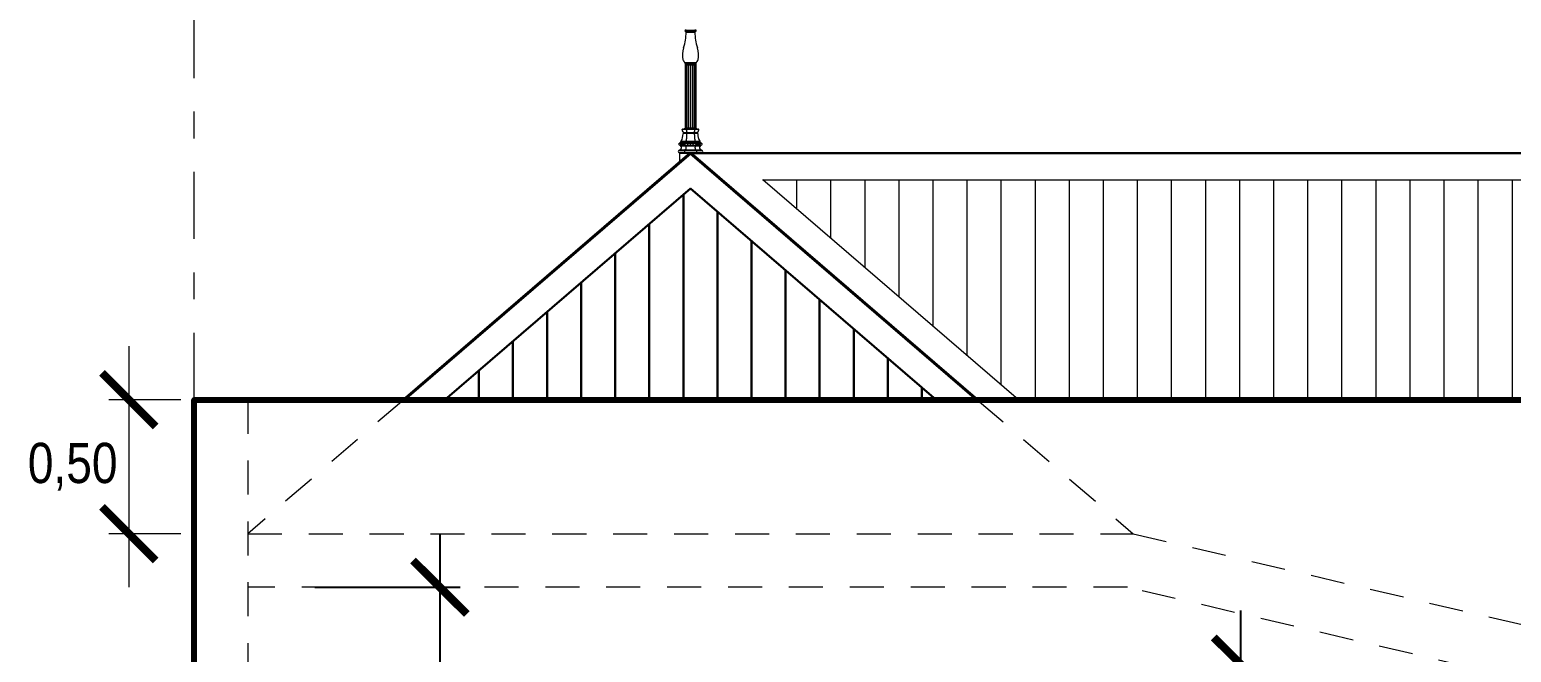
# Model space of a CAD drawing. Header units: millimetres. Extents: x 1119.4 to 1171.3, y 270.1 to 301.5.
# Drawn here: x 1119.52 to 1125.04, y 276.87 to 279.2 of the extents above; entities that cross this region are included whole.
import ezdxf

# ---------------------------------------------------------------- set-up
doc = ezdxf.new("R2010")
doc.units = ezdxf.units.MM
doc.linetypes.add('DASHDOT', pattern=[1, 0.5, -0.25, 0, -0.25])
doc.linetypes.add('TRAZOS2', pattern=[9.524999999999999, 6.349999999999999, -3.174999999999999])
for name, color, linetype, lineweight in [('005', 250, 'Continuous', 5), ('02', 196, 'Continuous', 20), ('03', 116, 'Continuous', 30), ('04', 20, 'Continuous', 40), ('08', 252, 'Continuous', 80), ('cotas', 86, 'Continuous', 15), ('ejes', 252, 'DASHDOT', 15), ('seg', 251, 'TRAZOS2', 20)]:
    doc.layers.add(name, color=color, linetype=linetype, lineweight=lineweight)
doc.styles.get("Standard").update_dxf_attribs({"font": 'ARIALN.TTF'})
doc.dimstyles.new('ISO-25', dxfattribs={"dimtxt": 0.15, "dimasz": 0.2, "dimexe": 0.075, "dimexo": 0.25, "dimgap": 0.05, "dimtad": 2, "dimtih": 1, "dimtoh": 1, "dimzin": 1, "dimtxsty": 'Standard', "dimblk": 'ARCHTICK', "dimcen": 1, "dimdle": 0.2, "dimclrd": 256, "dimclre": 256, "dimazin": 0, "dimtfac": 1, "dimtmove": 0, "dimatfit": 3, "dimldrblk": 'ARCHTICK', "dimfxl": 1, "dimarcsym": 0})

# ---------------------------------------------------------------- blocks, each defined once
blk = doc.blocks.new('_ArchTick')
at = {"color": 0, "linetype": 'ByBlock', "const_width": 0.15}
blk.add_lwpolyline([(-0.5, -0.5), (0.5, 0.5)], dxfattribs=at)
blk = doc.blocks.new('*D18')
at = {"layer": 'cotas', "lineweight": -2, "transparency": 16777216}
for p, q in [((1124.031366441639, 277.0281394850934), (1124.031366441639, 274.5150524880797)), ((1124.585102211432, 276.8281394850935), (1123.956366441639, 276.8281394850935)), ((1124.585102211432, 274.7150524880797), (1123.956366441639, 274.7150524880797))]:
    blk.add_line(p, q, dxfattribs=at)
at = {"layer": 'Defpoints', "color": 0, "transparency": 16777216}
for p in [(1124.835102211432, 276.8281394850935), (1124.031366441639, 274.7150524880797), (1124.835102211432, 274.7150524880797)]:
    blk.add_point(p, dxfattribs=at)
at = {"layer": 'cotas', "lineweight": -2, "transparency": 16777216, "xscale": 0.2, "yscale": 0.2, "zscale": 0.2}
for p, rotation in [((1124.031366441639, 276.8281394850935), 90), ((1124.031366441639, 274.7150524880797), 270)]:
    blk.add_blockref('_ArchTick', p, dxfattribs=dict(at, rotation=rotation))
at = {"layer": 'cotas', "color": 0, "transparency": 16777216, "insert": (1123.832440793617, 275.7715959865868), "char_height": 0.15, "attachment_point": 5}
blk.add_mtext('2,11', dxfattribs=at)
blk = doc.blocks.new('*D19')
at = {"layer": 'cotas', "lineweight": -2, "transparency": 16777216}
for p, q in [((1121.047093605667, 277.3150524880798), (1121.047093605667, 274.5150524880798)), ((1120.580903738091, 277.1150524880798), (1121.122093605667, 277.1150524880798)), ((1120.580903738091, 274.7150524880798), (1121.122093605667, 274.7150524880798))]:
    blk.add_line(p, q, dxfattribs=at)
at = {"layer": 'Defpoints', "color": 0, "transparency": 16777216}
for p in [(1120.330903738091, 277.1150524880798), (1120.330903738091, 274.7150524880798), (1121.047093605667, 274.7150524880798)]:
    blk.add_point(p, dxfattribs=at)
at = {"layer": 'cotas', "lineweight": -2, "transparency": 16777216, "xscale": 0.2, "yscale": 0.2, "zscale": 0.2}
for p, rotation in [((1121.047093605667, 277.1150524880798), 90), ((1121.047093605667, 274.7150524880798), 270)]:
    blk.add_blockref('_ArchTick', p, dxfattribs=dict(at, rotation=rotation))
at = {"layer": 'cotas', "color": 0, "transparency": 16777216, "insert": (1121.257683646595, 275.91505248808), "char_height": 0.15, "attachment_point": 5}
blk.add_mtext('2,40', dxfattribs=at)

msp = doc.modelspace()

# ---------------------------------------------------------------- hatches: boundary and pattern name
at = {"layer": '02'}
h = msp.add_hatch(dxfattribs=at)
h.set_pattern_fill('LINE', color=26, scale=0.04, angle=90, style=0)
h.set_pattern_definition([(90, (1122.250416383872, 277.0160607089181), (-0.127, 7.776250346772096e-18), [])])
h.paths.add_polyline_path([(1127.93090373809, 278.6350524880796), (1122.250416383872, 278.6350524880796), (1123.203190477594, 277.815139672038), (1125.335102211432, 277.815139672038), (1125.335102211432, 277.0160607089181), (1127.93090373809, 277.0160607089181)])
at = {"layer": '03'}
h = msp.add_hatch(dxfattribs=at)
h.set_pattern_fill('LINE', color=12, scale=0.04, angle=90, style=0)
h.set_pattern_definition([(90, (1121.065233654724, 277.815139672038), (-0.127, 7.776250346772096e-18), [])])
h.paths.add_polyline_path([(1121.980903738091, 278.6031225124247), (1121.065233654724, 277.815139672038), (1122.896573821457, 277.815139672038)])

# ---------------------------------------------------------------- linework, layer by layer
at = {"layer": '005'}
for p, q in [((1121.962257676609, 279.1945693254797), (1121.99975767661, 279.1945693254797)), ((1121.962257676609, 279.1895693254797), (1121.99975767661, 279.1895693254797)), ((1121.964757676609, 279.1869843354797), (1121.964757676609, 279.1870693254797)), ((1121.964757676609, 279.1870693254797), (1121.997257676609, 279.1870693254797)), ((1121.997257676609, 279.1869843354797), (1121.997257676609, 279.1870693254797)), ((1121.960892621609, 279.0674766451917), (1121.960892621609, 278.8250524880796)), ((1121.96226009304, 279.0720694953738), (1121.999760093041, 279.0720694953738)), ((1121.96226009304, 279.0670694953738), (1121.999760093041, 279.0670694953738)), ((1121.99975936235, 279.0720694953738), (1121.962260823731, 279.0720694953738)), ((1121.962260823731, 279.0670090559972), (1121.962260823731, 278.8300524880796)), ((1121.96476009304, 279.0644845053739), (1121.96476009304, 279.0645694953739)), ((1121.96476009304, 279.0645694953739), (1121.99726009304, 279.0645694953739)), ((1121.966878272345, 279.0645694953739), (1121.966878272345, 278.8275524880796)), ((1121.973938713974, 279.0645694953739), (1121.973938713974, 278.8275524880796)), ((1121.98100767661, 279.0645694953739), (1121.98100767661, 278.8250524880796)), ((1121.988081472108, 279.0645694953739), (1121.988081472108, 278.8275524880796)), ((1121.995141913737, 279.0645694953739), (1121.995141913737, 278.8275524880796)), ((1121.99726009304, 279.0644845053739), (1121.99726009304, 279.0645694953739)), ((1121.99975936235, 279.0670090559977), (1121.99975936235, 278.8275524880796)), ((1122.00112761161, 279.0674766759925), (1122.001127611609, 278.8250524880796)), ((1121.949653738091, 278.8219274880796), (1121.949653738091, 278.8231774880795)), ((1121.951528738091, 278.8250524880796), (1122.010278738091, 278.8250524880796)), ((1121.957778738091, 278.8275524880796), (1122.00402873809, 278.8275524880796)), ((1121.957778738091, 278.8269274880795), (1121.957778738091, 278.8275524880796)), ((1121.962153738091, 278.8300524880796), (1121.999653738091, 278.8300524880796)), ((1121.962153738091, 278.8294274880795), (1121.962153738091, 278.8300524880796)), ((1121.965278738091, 278.8231774880795), (1121.965278738091, 278.8219274880796)), ((1121.969343678091, 278.8275524880796), (1121.969108693091, 278.8269274880795)), ((1121.971528738091, 278.8300524880796), (1121.971298788091, 278.8294274880795)), ((1121.99027873809, 278.8300524880796), (1121.990513723091, 278.8294274880795)), ((1121.992468678091, 278.8275524880796), (1121.99270366309, 278.8269274880795)), ((1121.996528738091, 278.8231774880795), (1121.996528738091, 278.8219274880796)), ((1121.999653738091, 278.8294274880795), (1121.999653738091, 278.8300524880796)), ((1122.00402873809, 278.8269274880795), (1122.00402873809, 278.8275524880796)), ((1122.012153738091, 278.8219274880796), (1122.012153738091, 278.8231774880795)), ((1121.937778738091, 278.7688024880795), (1121.937778738091, 278.7700524880796)), ((1121.940278738091, 278.7725524880796), (1122.02152873809, 278.7725524880796)), ((1121.942153738091, 278.7725524880796), (1121.942153738091, 278.7744274880795)), ((1121.942153738091, 278.7650524880796), (1122.020278738091, 278.7650524880796)), ((1121.942153738091, 278.7644274880795), (1121.942153738091, 278.7650524880796)), ((1121.944028738091, 278.7625524880796), (1122.017778738091, 278.7625524880796)), ((1121.944703783091, 278.7679619980796), (1121.944703783091, 278.7700524880796)), ((1121.945903738091, 278.7800524880795), (1122.015903738091, 278.7800524880795)), ((1121.945903738091, 278.7775524880796), (1121.945903738091, 278.7800524880795)), ((1121.945903738091, 278.7775524880796), (1122.016528738091, 278.7775524880796)), ((1121.94991374809, 278.7679619980796), (1121.94991374809, 278.7700524880796)), ((1121.955133778091, 278.7679619980796), (1121.955133778091, 278.7700524880796)), ((1121.956528738091, 278.8100524880795), (1122.006258658091, 278.8100524880795)), ((1121.95902873809, 278.8125524880796), (1122.002778738091, 278.8125524880796)), ((1121.96033870309, 278.7688024880795), (1121.96033870309, 278.7700524880796)), ((1121.96152873809, 278.7725524880796), (1121.96152873809, 278.7744274880795)), ((1121.963403738091, 278.7775524880796), (1121.963403738091, 278.7800524880795)), ((1121.970493733091, 278.7677689730796), (1121.970493733091, 278.7702349830795)), ((1121.980903738091, 278.7677689730796), (1121.980903738091, 278.7702349830795)), ((1121.991318773091, 278.7677689730796), (1121.991318773091, 278.7702349830795)), ((1121.998403738091, 278.7775524880796), (1121.998403738091, 278.7800524880795)), ((1122.000278738091, 278.7725524880796), (1122.000278738091, 278.7744274880795)), ((1122.00147365309, 278.7688024880795), (1122.00147365309, 278.7700524880796)), ((1122.00667872809, 278.7679619980796), (1122.00667872809, 278.7700524880796)), ((1122.011898763091, 278.7679619980796), (1122.011898763091, 278.7700524880796)), ((1122.015903738091, 278.7775524880796), (1122.015903738091, 278.7800524880795)), ((1122.017108723091, 278.7679619980796), (1122.017108723091, 278.7700524880796)), ((1122.01965373809, 278.7725524880796), (1122.01965373809, 278.7744274880795)), ((1122.01965373809, 278.7644274880795), (1122.01965373809, 278.7650524880796)), ((1122.024028738091, 278.7688024880795), (1122.024028738091, 278.7700524880796)), ((1121.937778738091, 278.7375524880795), (1122.024028738091, 278.7375524880795)), ((1121.937781178091, 278.7450524880795), (1122.024028738091, 278.7450524880795)), ((1121.940278738091, 278.7475524880794), (1122.02152873809, 278.7475524880794)), ((1121.940278738091, 278.7350524880796), (1122.02152873809, 278.7350524880796)), ((1121.940278738091, 278.7350524880795), (1121.940278738091, 278.7000925134425))]:
    msp.add_line(p, q, dxfattribs=at)
for points in [[(1121.965278738091, 278.8231774880795), (1121.965297808091, 278.8233054730795), (1121.96531871309, 278.8234329980796), (1121.965339923091, 278.8235599130796), (1121.965363728091, 278.8236864830796), (1121.965391803091, 278.8238127130796), (1121.965423693091, 278.8239379880795), (1121.96545863809, 278.8240621180796), (1121.965498768091, 278.8241844930796), (1121.965546378091, 278.8243079730796), (1121.965598713091, 278.8244204680796), (1121.965648458091, 278.8245024830796), (1121.965703693091, 278.8245804980796), (1121.965761218091, 278.8246545780796), (1121.965823778091, 278.8247244980795), (1121.965891683091, 278.8247900380796), (1121.965963703091, 278.8248509980796), (1121.966039693091, 278.8249070330796), (1121.966118733091, 278.8249589880796), (1121.966200213091, 278.8250076630796), (1121.966283678091, 278.8250524880796)], [(1121.965278738091, 278.8219274880796), (1121.965407673091, 278.8211625280796), (1121.96554378309, 278.8203989780795), (1121.965684163091, 278.8196369530796), (1121.965833698091, 278.8188764930796), (1121.965996053091, 278.8181182480795), (1121.966173663091, 278.8173634680795), (1121.966371723091, 278.8166134230796), (1121.966593738091, 278.8158699780795), (1121.966868398091, 278.8150908630795), (1121.967153738091, 278.8144274880796), (1121.967327838091, 278.8141104880796), (1121.967523763091, 278.8138069880795), (1121.96774196309, 278.8135213430796), (1121.96798869809, 278.8132595030796), (1121.968267168091, 278.8130292480795), (1121.968573718091, 278.8128400030795), (1121.96890224309, 278.8126992380796), (1121.969248768091, 278.8126054730796), (1121.969607503091, 278.8125564530796), (1121.969968678091, 278.8125524880796)], [(1121.969108693091, 278.8269274880795), (1121.969080158091, 278.8268357430796), (1121.969048723091, 278.8267449930796), (1121.969015158091, 278.8266553880796), (1121.968978688091, 278.8265669980796), (1121.968940233091, 278.8264798330795), (1121.968898733091, 278.8263940030795), (1121.968852648091, 278.8263099280795), (1121.968803668091, 278.8262274930796), (1121.968755453091, 278.8261505080795), (1121.968698688091, 278.8260670080795), (1121.968618123091, 278.8259569930796), (1121.968533743091, 278.8258499880795), (1121.968447378091, 278.8257453530795), (1121.96835872309, 278.8256424680796), (1121.968267018091, 278.8255412630796), (1121.968173788091, 278.8254414730796), (1121.968079333091, 278.8253430530796), (1121.967983663091, 278.8252454730795), (1121.96788661809, 278.8251485780796), (1121.967788653091, 278.8250524880796)], [(1121.971298788091, 278.8294274880795), (1121.971270098091, 278.8293357430795), (1121.971238668091, 278.8292449930796), (1121.971205248091, 278.8291554980796), (1121.971168783091, 278.8290669980796), (1121.97112773309, 278.8289795680795), (1121.97108378809, 278.8288940030796), (1121.971040303091, 278.8288100780796), (1121.970993763091, 278.8287274930796), (1121.97094554809, 278.8286505080795), (1121.970888783091, 278.8285670080796), (1121.970808218091, 278.8284571430796), (1121.970723683091, 278.8283499880795), (1121.970634878091, 278.8282451980796), (1121.970543783091, 278.8281424680795), (1121.970451923091, 278.8280412630796), (1121.970358693091, 278.8279414730795), (1121.970264088091, 278.8278429030796), (1121.970168723091, 278.8277454730796), (1121.970074118091, 278.8276485780796), (1121.969978748091, 278.8275524880796)], [(1121.990513723091, 278.8294274880795), (1121.990542258091, 278.8293357430795), (1121.990573688091, 278.8292449930796), (1121.99060725809, 278.8291553880795), (1121.990643728091, 278.8290669980796), (1121.990682178091, 278.8289798330796), (1121.990723683091, 278.8288940030796), (1121.990769763091, 278.8288099280795), (1121.990818743091, 278.8287274930796), (1121.990866963091, 278.8286505080795), (1121.990923723091, 278.8285670080796), (1121.991004138091, 278.8284571430796), (1121.991088673091, 278.8283499880795), (1121.991177633091, 278.8282451980796), (1121.991268728091, 278.8281424680795), (1121.991360433091, 278.8280412630796), (1121.991453663091, 278.8279414730795), (1121.991548268091, 278.8278428630795), (1121.99164378809, 278.8277454730796), (1121.991738393091, 278.8276485780796), (1121.99183375809, 278.8275524880796)], [(1121.996528738091, 278.8219274880796), (1121.996402243091, 278.8211626030796), (1121.996268728091, 278.8203989780795), (1121.996128193091, 278.8196369530796), (1121.995978658091, 278.8188764930796), (1121.995816303091, 278.8181182480795), (1121.995638693091, 278.8173634680795), (1121.995440783091, 278.8166134980796), (1121.995218768091, 278.8158699780795), (1121.994941518091, 278.8150905980796), (1121.994653738091, 278.8144274880796), (1121.994482228091, 278.8141106380796), (1121.99428874809, 278.8138069880795), (1121.994070393091, 278.8135213080796), (1121.993823658091, 278.8132595030796), (1121.993545493091, 278.8130294030796), (1121.993238788091, 278.8128400030795), (1121.992907213091, 278.8126989730795), (1121.99255870309, 278.8126054730796), (1121.992202413091, 278.8125566080795), (1121.991843678091, 278.8125524880796)], [(1121.99270366309, 278.8269274880795), (1121.992732348091, 278.8268357430796), (1121.992763783091, 278.8267449930796), (1121.992797353091, 278.8266553880796), (1121.992833668091, 278.8265669980796), (1121.992872118091, 278.8264798330795), (1121.992913778091, 278.8263940030795), (1121.992959858091, 278.8263099280795), (1121.993008688091, 278.8262274930796), (1121.993056903091, 278.8261505080795), (1121.993113668091, 278.8260670080795), (1121.993194388091, 278.8259569930796), (1121.993278768091, 278.8258499880795), (1121.99336513309, 278.8257453530795), (1121.993453783091, 278.8256424680796), (1121.993545493091, 278.8255412630796), (1121.993638723091, 278.8254414730796), (1121.993733173091, 278.8253430530796), (1121.993828693091, 278.8252454730795), (1121.99392573809, 278.8251485780796), (1121.994023703091, 278.8250524880796)], [(1121.996528738091, 278.8231774880795), (1121.99651225809, 278.8233053930796), (1121.996493793091, 278.8234329980796), (1121.996472583091, 278.8235598730795), (1121.996448778091, 278.8236864830796), (1121.996420553091, 278.8238127130796), (1121.996388663091, 278.8239379880795), (1121.996353873091, 278.8240620030795), (1121.996313738091, 278.8241844930796), (1121.99626353809, 278.8243082430795), (1121.99620875809, 278.8244204680796), (1121.99616145809, 278.8245023330795), (1121.996108663091, 278.8245804980796), (1121.99605128809, 278.8246545380795), (1121.99598872809, 278.8247244980795), (1121.995920673091, 278.8247900380796), (1121.995848653091, 278.8248509980796), (1121.995772663091, 278.8249069930795), (1121.995693773091, 278.8249589880796), (1121.995612293091, 278.8250076630796), (1121.995528673091, 278.8250524880796)], [(1121.944703783091, 278.7700524880796), (1121.94471477309, 278.7702210980796), (1121.944728658091, 278.7703894780796), (1121.944744373091, 278.7705576280795), (1121.944763753091, 278.7707254780796), (1121.944790913091, 278.7708925230796), (1121.944823718091, 278.7710584980795), (1121.944859578091, 278.7712231430796), (1121.94490367309, 278.7713859930795), (1121.94496211809, 278.7715505580795), (1121.945028798091, 278.7717004730795), (1121.945089223091, 278.7718122830796), (1121.945158648091, 278.7719189830796), (1121.945237383091, 278.7720197680795), (1121.94532374809, 278.7721144830795), (1121.945418508091, 278.7722026780796), (1121.94551875809, 278.7722839730796), (1121.945621753091, 278.7723589280795), (1121.945728718091, 278.7724284730796), (1121.945839803091, 278.7724930530796), (1121.945953783091, 278.7725524880796)], [(1121.944703783091, 278.7679619980796), (1121.944711718091, 278.7678124230795), (1121.944723773091, 278.7676629980796), (1121.944741473091, 278.7675136530796), (1121.944763753091, 278.7673649980796), (1121.944790913091, 278.7672174030795), (1121.944823718091, 278.7670709980795), (1121.944862628091, 278.7669263030796), (1121.944908713091, 278.7667834830795), (1121.944960898091, 278.7666505430795), (1121.945028798091, 278.7665069930795), (1121.945132863091, 278.7663192330796), (1121.945253713091, 278.7661414680794), (1121.945390278091, 278.7659746530796), (1121.94553874809, 278.7658179830796), (1121.945697283091, 278.7656708880796), (1121.945863758091, 278.7655329880795), (1121.946036333091, 278.7654032480796), (1121.946213793091, 278.7652804930796), (1121.94639445809, 278.7651634580796), (1121.946578783091, 278.7650524880796)], [(1121.94991374809, 278.7700524880796), (1121.949924733091, 278.7702210980796), (1121.94993877309, 278.7703894780796), (1121.949954488091, 278.7705577080796), (1121.949973713091, 278.7707254780796), (1121.949998433091, 278.7708924080795), (1121.950028798091, 278.7710584980795), (1121.950067248091, 278.7712233330795), (1121.950113788091, 278.7713859930795), (1121.950169638091, 278.7715502930795), (1121.950233723091, 278.7717004730795), (1121.950296893091, 278.7718124380796), (1121.950368763091, 278.7719189830796), (1121.950447498091, 278.7720199180796), (1121.950533713091, 278.7721144830795), (1121.950625568091, 278.7722023380796), (1121.950723683091, 278.7722839730796), (1121.95082927309, 278.7723591230795), (1121.950938678091, 278.7724284730796), (1121.951049763091, 278.7724930530796), (1121.951163748091, 278.7725524880796)], [(1121.94991374809, 278.7679619980796), (1121.949921683091, 278.7678124230795), (1121.949933733091, 278.7676629980796), (1121.949951433091, 278.7675136530796), (1121.949973713091, 278.7673649980796), (1121.950000873091, 278.7672174030795), (1121.95003367809, 278.7670709980795), (1121.950072743091, 278.7669261930795), (1121.950118673091, 278.7667834830795), (1121.950168263091, 278.7666508080795), (1121.950233723091, 278.7665069930795), (1121.950340383091, 278.7663190430796), (1121.950463673091, 278.7661414680794), (1121.950600238091, 278.7659746530796), (1121.950748708091, 278.7658179830796), (1121.950907398091, 278.7656707380796), (1121.951073718091, 278.7655329880795), (1121.951243398091, 278.7654035530796), (1121.95141872309, 278.7652804930796), (1121.951601828091, 278.7651634580796), (1121.951788748091, 278.7650524880796)], [(1121.955133778091, 278.7700524880796), (1121.955144763091, 278.7702210980796), (1121.95515864809, 278.7703894780796), (1121.955174368091, 278.7705577080796), (1121.955193743091, 278.7707254780796), (1121.95521846309, 278.7708924080795), (1121.955248678091, 278.7710584980795), (1121.955287128091, 278.7712232180796), (1121.955333668091, 278.7713859930795), (1121.955392108091, 278.7715505580795), (1121.95545878809, 278.7717004730795), (1121.955519368091, 278.7718122830796), (1121.955588793091, 278.7719189830796), (1121.955667378091, 278.7720197680795), (1121.955753743091, 278.7721144830795), (1121.955848498091, 278.7722026780796), (1121.955948748091, 278.7722839730796), (1121.956051748091, 278.7723589280795), (1121.95615871309, 278.7724284730796), (1121.956269793091, 278.7724930180796), (1121.95638377809, 278.7725524880796)], [(1121.955133778091, 278.7679619980796), (1121.955141713091, 278.7678124230795), (1121.955153768091, 278.7676629980796), (1121.955171468091, 278.7675136530796), (1121.955193743091, 278.7673649980796), (1121.95522090809, 278.7672174030795), (1121.955253713091, 278.7670709980795), (1121.955292623091, 278.7669263030796), (1121.955338703091, 278.7667834830795), (1121.955390888091, 278.7666505430795), (1121.95545878809, 278.7665069930795), (1121.955562853091, 278.7663192330796), (1121.955683703091, 278.7661414680794), (1121.955820273091, 278.7659746530796), (1121.955968738091, 278.7658179830796), (1121.956127278091, 278.7656708880796), (1121.956293753091, 278.7655329880795), (1121.956466328091, 278.7654032130795), (1121.956643788091, 278.7652804930796), (1121.956824453091, 278.7651634980795), (1121.957008778091, 278.7650524880796)], [(1121.96033870309, 278.7700524880796), (1121.960337788091, 278.7702322730796), (1121.96033870309, 278.7704119830796), (1121.960342518091, 278.7705915030796), (1121.960348773091, 278.7707709880796), (1121.960359453091, 278.7709503930795), (1121.960373798091, 278.7711294930796), (1121.960390888091, 278.7713082480795), (1121.960413778091, 278.7714864730796), (1121.96045054809, 278.7716734680795), (1121.960493733091, 278.7718374980795), (1121.960523333091, 278.7719288230796), (1121.960558733091, 278.7720179730796), (1121.960600238091, 278.7721043380796), (1121.960648763091, 278.7721870030794), (1121.96070506809, 278.7722648980795), (1121.960768698091, 278.7723369980795), (1121.96084056309, 278.7724018830796), (1121.96091868809, 278.7724594880796), (1121.961001543091, 278.7725098380795), (1121.96108867309, 278.7725524880796)], [(1121.96033870309, 278.7688024880795), (1121.960344958091, 278.7685134480795), (1121.960353658091, 278.7682244830796), (1121.960367238091, 278.7679356730795), (1121.96038371809, 278.7676469780795), (1121.960403708091, 278.7673582430796), (1121.960428728091, 278.7670700030796), (1121.96045970809, 278.7667825280795), (1121.960498768091, 278.7664959680796), (1121.960554613091, 278.7661920930796), (1121.960618703091, 278.7659309730795), (1121.960660053091, 278.7658083680795), (1121.960708728091, 278.7656884730796), (1121.960766253091, 278.7655723530794), (1121.960833698091, 278.7654619980796), (1121.960910143091, 278.7653591530796), (1121.96099879809, 278.7652669880795), (1121.961100878091, 278.7651890180794), (1121.961213793091, 278.7651264930795), (1121.961336323091, 278.7650808330796), (1121.961463733091, 278.7650524880796)], [(1121.963403738091, 278.7775524880796), (1121.963244738091, 278.7774884380796), (1121.96308879309, 278.7774174880795), (1121.96293666309, 278.7773399730796), (1121.96278865309, 278.7772544830796), (1121.962645068091, 278.7771597630796), (1121.962508658091, 278.7770554730795), (1121.96238139809, 278.7769411830796), (1121.962263753091, 278.7768169780795), (1121.962160753091, 278.7766881530795), (1121.962063708091, 278.7765399930796), (1121.961959798091, 278.7763462430796), (1121.961873738091, 278.7761439880795), (1121.961803088091, 278.7759365080796), (1121.961743733091, 278.7757254780796), (1121.961692313091, 278.7755121230794), (1121.961648673091, 278.7752969730795), (1121.961611133091, 278.7750806030795), (1121.961578783091, 278.7748634680796), (1121.961551623091, 278.7746457280795), (1121.96152873809, 278.7744274880795)], [(1121.96152873809, 278.7650524880796), (1121.961539723091, 278.7648871230795), (1121.96155376309, 278.7647219830796), (1121.961569323091, 278.7645570330796), (1121.961588703091, 278.7643924680796), (1121.961613423091, 278.7642285130796), (1121.961643788091, 278.7640654730796), (1121.961682238091, 278.7639038830795), (1121.961728778091, 278.7637445030794), (1121.961784473091, 278.7635840980795), (1121.961848713091, 278.7634365080796), (1121.961911733091, 278.7633224480796), (1121.961983753091, 278.7632134980796), (1121.962065233091, 278.7631102730796), (1121.962153738091, 278.7630134930795), (1121.962245748091, 278.7629228580795), (1121.962343708091, 278.7628379780795), (1121.962449603091, 278.7627591680795), (1121.962558703091, 278.7626860030794), (1121.96266734809, 278.7626169180796), (1121.962778738091, 278.7625524880796)], [(1121.962778738091, 278.7625524880796), (1121.963018908091, 278.7617945830796), (1121.963243673091, 278.7610319880795), (1121.963453023091, 278.7602650430795), (1121.96364375809, 278.7594934830796), (1121.96380931309, 278.7587169230796), (1121.963948778091, 278.7579349880796), (1121.96406077809, 278.7571480180796), (1121.964138753091, 278.7563569980794), (1121.964176443091, 278.7555582430794), (1121.964168658091, 278.7547689780795), (1121.964115253091, 278.7540171030795), (1121.964018668091, 278.7532694980794), (1121.963883473091, 278.7525282280796), (1121.963713793091, 278.7517939730796), (1121.963512683091, 278.7510673880795), (1121.963283648091, 278.7503490030795), (1121.963028828091, 278.7496389730796), (1121.962753713091, 278.7489364980796), (1121.962462118091, 278.7482408130796), (1121.962153738091, 278.7475524880794)], [(1121.966703753091, 278.8073714830795), (1121.966596028091, 278.8053331330796), (1121.966483723091, 278.8032949830794), (1121.96636638309, 278.8012570530796), (1121.96624370309, 278.7992194730795), (1121.966115378091, 278.7971824630795), (1121.965978658091, 278.7951459880796), (1121.96583278309, 278.7931100430796), (1121.965673788091, 278.7910749780796), (1121.965473898091, 278.7888792380796), (1121.965278738091, 278.7870119830796), (1121.965192373091, 278.7862848280795), (1121.96509868309, 278.7855584680796), (1121.964995688091, 278.7848334080795), (1121.96487865309, 278.7841109830795), (1121.964743153091, 278.7833922180795), (1121.96459376809, 278.7826744830796), (1121.964422568091, 278.7819585030796), (1121.964183768091, 278.7812684980796), (1121.96383937309, 278.7806321680795), (1121.963403738091, 278.7800524880795)], [(1121.968743703091, 278.8100524880795), (1121.968577993091, 278.8099937430796), (1121.968413653091, 278.8099295030796), (1121.968249623091, 278.8098600380794), (1121.968088793091, 278.8097845080795), (1121.967934073091, 278.8097014980796), (1121.967783773091, 278.8096094880796), (1121.96763713309, 278.8095078630795), (1121.967498738091, 278.8093959780794), (1121.967373308091, 278.8092738680796), (1121.967258718091, 278.8091379930796), (1121.967153433091, 278.8089830380795), (1121.967063708091, 278.8088184730796), (1121.966987873091, 278.8086473430796), (1121.966923788091, 278.8084714880795), (1121.966869313091, 278.8082922330796), (1121.966823688091, 278.8081105030795), (1121.966785693091, 278.8079270530796), (1121.966753653091, 278.8077424980796), (1121.96672633809, 278.8075572930796), (1121.966703753091, 278.8073714830795)], [(1121.970493733091, 278.7677689730796), (1121.970483053091, 278.7676240130796), (1121.97046870809, 278.7674794730796), (1121.970453298091, 278.7673355480795), (1121.970433768091, 278.7671919980796), (1121.970406453091, 278.7670491780796), (1121.970373798091, 278.7669074980795), (1121.970337023091, 278.7667669680796), (1121.970293688091, 278.7666284930796), (1121.970246538091, 278.7665000130796), (1121.970183673091, 278.7663610030796), (1121.970080068091, 278.7661804180796), (1121.969958758091, 278.7660110080795), (1121.969822653091, 278.7658535730796), (1121.96967372309, 278.7657085030796), (1121.969515798091, 278.7655751030796), (1121.969348713091, 278.7654524980796), (1121.969171103091, 278.7653404980795), (1121.968988758091, 278.7652375030796), (1121.96880549809, 278.7651412930795), (1121.968618733091, 278.7650524880796)], [(1121.969968678091, 278.8125524880796), (1121.96993709309, 278.8123728180796), (1121.969903673091, 278.8121934880796), (1121.969867358091, 278.8120147280795), (1121.969828753091, 278.8118364680795), (1121.969788168091, 278.8116588580796), (1121.96974376309, 278.8114819680796), (1121.969691578091, 278.8113062630795), (1121.969633748091, 278.8111325030796), (1121.969567523091, 278.8109529480795), (1121.96949870809, 278.8107944830795), (1121.969448963091, 278.8106987380796), (1121.969393728091, 278.8106060030796), (1121.969331778091, 278.8105173080796), (1121.969263723091, 278.8104330030796), (1121.969189108091, 278.8103536980796), (1121.969108693091, 278.8102804930796), (1121.96902354809, 278.8102136980796), (1121.968933673091, 278.8101535030796), (1121.968840443091, 278.8100996780796), (1121.968743703091, 278.8100524880795)], [(1121.970493733091, 278.7702349830795), (1121.970490528091, 278.7703645680796), (1121.970483663091, 278.7704940030796), (1121.970473288091, 278.7706232830795), (1121.970458788091, 278.7707519880796), (1121.970441548091, 278.7708798580796), (1121.970418658091, 278.7710070030795), (1121.970387073091, 278.7711329230796), (1121.970348773091, 278.7712569780794), (1121.970303913091, 278.7713766480794), (1121.970248678091, 278.7714965030796), (1121.970178638091, 278.7716251330796), (1121.970098683091, 278.7717480080796), (1121.970009723091, 278.7718649630795), (1121.969913748091, 278.7719765080795), (1121.969811053091, 278.7720826680795), (1121.969703783091, 278.7721839880796), (1121.969592853091, 278.7722810730796), (1121.969478718091, 278.7723744930796), (1121.969362448091, 278.7724650930796), (1121.969243733091, 278.7725524880796)], [(1121.970493733091, 278.7702349830795), (1121.970496783091, 278.7703645280796), (1121.970503653091, 278.7704940030796), (1121.970514028091, 278.7706232830795), (1121.970528673091, 278.7707519880796), (1121.970545918091, 278.7708798580796), (1121.970568653091, 278.7710070030795), (1121.970600238091, 278.7711329230796), (1121.97063869309, 278.7712569780794), (1121.970683553091, 278.7713766480794), (1121.970738788091, 278.7714965030796), (1121.970808828091, 278.7716251330796), (1121.970888783091, 278.7717480080796), (1121.970977743091, 278.7718649630795), (1121.971073718091, 278.7719765080795), (1121.971176413091, 278.7720826680795), (1121.971283678091, 278.7721839880796), (1121.971394613091, 278.7722810730796), (1121.971508748091, 278.7723744930796), (1121.971625018091, 278.7724650930796), (1121.971743733091, 278.7725524880796)], [(1121.970493733091, 278.7677689730796), (1121.970504413091, 278.7676240130796), (1121.970518758091, 278.7674794730796), (1121.970534168091, 278.7673355480795), (1121.970553698091, 278.7671919980796), (1121.970581013091, 278.7670491780796), (1121.970613668091, 278.7669074980795), (1121.970650288091, 278.7667670780796), (1121.97069377309, 278.7666284930796), (1121.970743518091, 278.7664997480795), (1121.97080867309, 278.7663610030796), (1121.970909838091, 278.7661805680796), (1121.97102870809, 278.7660110080795), (1121.971164813091, 278.7658535730796), (1121.971313738091, 278.7657085030796), (1121.971471668091, 278.7655751030796), (1121.971638753091, 278.7654524980796), (1121.971816363091, 278.7653404980795), (1121.97199870809, 278.7652375030796), (1121.972181963091, 278.7651412580796), (1121.972368733091, 278.7650524880796)], [(1121.980903738091, 278.7677689730796), (1121.980895648091, 278.7676240880796), (1121.980883748091, 278.7674794730796), (1121.980865893091, 278.7673354330796), (1121.980843768091, 278.7671919980796), (1121.980818898091, 278.7670493280796), (1121.980788683091, 278.7669074980795), (1121.980749468091, 278.7667668880795), (1121.980703693091, 278.7666284930796), (1121.980656543091, 278.7665000130796), (1121.980593678091, 278.7663610030796), (1121.980490073091, 278.7661804180796), (1121.980368763091, 278.7660110080795), (1121.980232653091, 278.7658536130796), (1121.980083728091, 278.7657085030796), (1121.979925648091, 278.7655749480795), (1121.979758718091, 278.7654524980796), (1121.979584003091, 278.7653408030796), (1121.979403798091, 278.7652375030796), (1121.979218098091, 278.7651412180795), (1121.979028738091, 278.7650524880796)], [(1121.980903738091, 278.7702349830795), (1121.980903128091, 278.7703645280796), (1121.980898703091, 278.7704940030796), (1121.980888323091, 278.7706232030795), (1121.980873678091, 278.7707519880796), (1121.980853838091, 278.7708799330796), (1121.980828663091, 278.7710070030795), (1121.980797078091, 278.7711330380795), (1121.980758778091, 278.7712569780794), (1121.980716513091, 278.7713763780795), (1121.980663718091, 278.7714965030796), (1121.980591083091, 278.7716252880795), (1121.980508688091, 278.7717480080796), (1121.980419728091, 278.7718649630795), (1121.980323748091, 278.7719765080795), (1121.980221213091, 278.7720826680795), (1121.980113788091, 278.7721839880796), (1121.980002858091, 278.7722810730796), (1121.979888723091, 278.7723744930796), (1121.979772448091, 278.7724650530795), (1121.979653738091, 278.7725524880796)], [(1121.980903738091, 278.7702349830795), (1121.980906788091, 278.7703645280796), (1121.980913653091, 278.7704940030796), (1121.980924033091, 278.7706232030795), (1121.980938678091, 278.7707519880796), (1121.980958513091, 278.7708800080796), (1121.980983693091, 278.7710070030795), (1121.981012683091, 278.7711328480796), (1121.981048693091, 278.7712569780794), (1121.981093558091, 278.7713764930796), (1121.981148793091, 278.7714965030796), (1121.981221273091, 278.7716253280796), (1121.981303668091, 278.7717480080796), (1121.981392783091, 278.7718649630795), (1121.981488758091, 278.7719765080795), (1121.98159160309, 278.7720828230795), (1121.98169871809, 278.7721839880796), (1121.981807058091, 278.7722808830795), (1121.98191875309, 278.7723744930796), (1121.982035023091, 278.7724650530795), (1121.982153738091, 278.7725524880796)], [(1121.980903738091, 278.7677689730796), (1121.980914418091, 278.7676240530796), (1121.980928763091, 278.7674794730796), (1121.980946768091, 278.7673354330796), (1121.98096873809, 278.7671919980796), (1121.980993458091, 278.7670493280796), (1121.981023673091, 278.7669074980795), (1121.981062888091, 278.7667668530796), (1121.98110866309, 278.7666284930796), (1121.981155813091, 278.7665000130796), (1121.981218678091, 278.7663610030796), (1121.981322438091, 278.7661802630795), (1121.981443743091, 278.7660110080795), (1121.981577108091, 278.7658539580796), (1121.981723743091, 278.7657085030796), (1121.981884573091, 278.7655747580796), (1121.982053793091, 278.7654524980796), (1121.98222865809, 278.7653406880796), (1121.982408713091, 278.7652375030796), (1121.98259196809, 278.7651412580796), (1121.982778738091, 278.7650524880796)], [(1121.991318773091, 278.7677689730796), (1121.991308093091, 278.7676240530796), (1121.991293753091, 278.7674794730796), (1121.991275898091, 278.7673354330796), (1121.99125377309, 278.7671919980796), (1121.991228903091, 278.7670492530796), (1121.99119868809, 278.7669074980795), (1121.991162068091, 278.7667670780796), (1121.991118733091, 278.7666284930796), (1121.991068988091, 278.7664997480795), (1121.99100368309, 278.7663610030796), (1121.990902518091, 278.7661805680796), (1121.990783648091, 278.7660110080795), (1121.990647693091, 278.7658537630795), (1121.99049876809, 278.7657085030796), (1121.99033794309, 278.7655747580796), (1121.990168723091, 278.7654524980796), (1121.989993703091, 278.7653406480795), (1121.989813648091, 278.7652375030796), (1121.98963054309, 278.7651412930795), (1121.989443773091, 278.7650524880796)], [(1121.991318773091, 278.7702349830795), (1121.991315573091, 278.7703645280796), (1121.991308703091, 278.7704940030796), (1121.991298328091, 278.7706232030795), (1121.991283678091, 278.7707519880796), (1121.991263843091, 278.7708800080796), (1121.991238668091, 278.7710070030795), (1121.991209673091, 278.7711328480796), (1121.99117366309, 278.7712569780794), (1121.991128803091, 278.7713766480794), (1121.991073718091, 278.7714965030796), (1121.991003833091, 278.7716249830796), (1121.990923723091, 278.7717480080796), (1121.990831868091, 278.7718653080796), (1121.990733753091, 278.7719765080795), (1121.990633658091, 278.7720825180796), (1121.990528673091, 278.7721839880796), (1121.990417743091, 278.7722810730796), (1121.99030376309, 278.7723744930796), (1121.99018748809, 278.7724650530795), (1121.990068773091, 278.7725524880796)], [(1121.991318773091, 278.7702349830795), (1121.991321828091, 278.7703645680796), (1121.991328693091, 278.7704940030796), (1121.99133662809, 278.7706231680796), (1121.991348683091, 278.7707519880796), (1121.99136836809, 278.7708799330796), (1121.991393698091, 278.7710070030795), (1121.991425283091, 278.7711329230796), (1121.991463733091, 278.7712569780794), (1121.99150859309, 278.7713766480794), (1121.99156367809, 278.7714965030796), (1121.99163371809, 278.7716251330796), (1121.991713673091, 278.7717480080796), (1121.991802783091, 278.7718649630795), (1121.991898763091, 278.7719765080795), (1121.992001303091, 278.7720826680795), (1121.992108723091, 278.7721839880796), (1121.992219653091, 278.7722810730796), (1121.992333788091, 278.7723744930796), (1121.992450063091, 278.7724650530795), (1121.992568773091, 278.7725524880796)], [(1121.991318773091, 278.7677689730796), (1121.991329303091, 278.7676240130796), (1121.991343648091, 278.7674794730796), (1121.991359058091, 278.7673355480795), (1121.991378743091, 278.7671919980796), (1121.991406058091, 278.7670491780796), (1121.991438708091, 278.7669074980795), (1121.991475333091, 278.7667669680796), (1121.991518668091, 278.7666284930796), (1121.991565813091, 278.7665000530796), (1121.991628683091, 278.7663610030796), (1121.991732443091, 278.7661804180796), (1121.991853748091, 278.7660110080795), (1121.991989858091, 278.7658535730796), (1121.992138783091, 278.7657085030796), (1121.992296863091, 278.7655749480795), (1121.992463793091, 278.7654524980796), (1121.992638508091, 278.7653408030796), (1121.992818713091, 278.7652375030796), (1121.993004413091, 278.7651412580796), (1121.993193773091, 278.7650524880796)], [(1121.991843678091, 278.8125524880796), (1121.991875263091, 278.8123728180796), (1121.991908678091, 278.8121934880796), (1121.991944998091, 278.8120147280795), (1121.991983753091, 278.8118364680795), (1121.992024343091, 278.8116587830796), (1121.992068743091, 278.8114819680796), (1121.992118338091, 278.8113064530796), (1121.99217372309, 278.8111325030796), (1121.992242388091, 278.8109528330796), (1121.99231364809, 278.8107944830795), (1121.99236339309, 278.8106987380796), (1121.992418783091, 278.8106060030796), (1121.992480733091, 278.8105173080796), (1121.992548788091, 278.8104330030796), (1121.99262324809, 278.8103536980796), (1121.99270366309, 278.8102804930796), (1121.992788808091, 278.8102136980796), (1121.992878683091, 278.8101535030796), (1121.992971913091, 278.8100996780796), (1121.993068653091, 278.8100524880795)], [(1121.993068653091, 278.8100524880795), (1121.993234363091, 278.8099937430796), (1121.993398703091, 278.8099295030796), (1121.993562888091, 278.8098600380794), (1121.993723713091, 278.8097845080795), (1121.993878438091, 278.8097014980796), (1121.994028738091, 278.8096094880796), (1121.994175373091, 278.8095078630795), (1121.99431377309, 278.8093959780794), (1121.994439198091, 278.8092738330795), (1121.994553793091, 278.8091379930796), (1121.994659078091, 278.8089830380795), (1121.994748798091, 278.8088184730796), (1121.994824633091, 278.8086473430796), (1121.994888723091, 278.8084714880795), (1121.99494304309, 278.8082921980795), (1121.994988668091, 278.8081105030795), (1121.995026663091, 278.8079270530796), (1121.995058703091, 278.8077424980796), (1121.995086173091, 278.8075572930796), (1121.995108753091, 278.8073714830795)], [(1121.995108753091, 278.8073714830795), (1121.99521648309, 278.8053330980795), (1121.995328783091, 278.8032949830794), (1121.995443683091, 278.8012570930795), (1121.995563773091, 278.7992194730795), (1121.995694538091, 278.7971824230796), (1121.995833698091, 278.7951459880796), (1121.995979723091, 278.7931100080796), (1121.996138723091, 278.7910749780796), (1121.996336018091, 278.7888793180794), (1121.996528738091, 278.7870119830796), (1121.996617543091, 278.7862847880796), (1121.99671367309, 278.7855584680796), (1121.996816823091, 278.7848334080795), (1121.996933703091, 278.7841109830795), (1121.997069203091, 278.7833921430795), (1121.997218738091, 278.7826744830796), (1121.997387503091, 278.7819586180796), (1121.997623708091, 278.7812684980796), (1121.997968253091, 278.7806321680795), (1121.998403738091, 278.7800524880795)], [(1121.999028738091, 278.7625524880796), (1121.998791158091, 278.7617946580796), (1121.998568683091, 278.7610319880795), (1121.998359333091, 278.7602650830796), (1121.998168753091, 278.7594934830796), (1121.998000598091, 278.7587168080796), (1121.997858693091, 278.7579349880796), (1121.997749133091, 278.7571480180796), (1121.997673758091, 278.7563569980794), (1121.997635913091, 278.7555582430794), (1121.997643698091, 278.7547689780795), (1121.997697103091, 278.7540171030795), (1121.997793688091, 278.7532694980794), (1121.99792903809, 278.7525281880796), (1121.99809871309, 278.7517939730796), (1121.998299823091, 278.7510674280796), (1121.998528708091, 278.7503490030795), (1121.998783678091, 278.7496388580795), (1121.999058798091, 278.7489364980796), (1121.999347948091, 278.7482408130796), (1121.999653738091, 278.7475524880794)], [(1121.998403738091, 278.7775524880796), (1121.998565478091, 278.7774883630796), (1121.998723713091, 278.7774174880795), (1121.99887569309, 278.7773399730796), (1121.99902370309, 278.7772544830796), (1121.999167288091, 278.7771598030795), (1121.999303698091, 278.7770554730795), (1121.999431113091, 278.7769411830796), (1121.999548758091, 278.7768169780795), (1121.999651753091, 278.7766881180796), (1121.999748798091, 278.7765399930796), (1121.999852713091, 278.7763462830796), (1121.999938773091, 278.7761439880795), (1122.000009418091, 278.7759365080796), (1122.000068773091, 278.7757254780796), (1122.000120198091, 278.7755120830795), (1122.000163683091, 278.7752969730795), (1122.00019877809, 278.7750806380796), (1122.000228688091, 278.7748634680796), (1122.000255848091, 278.7746457280795), (1122.000278738091, 278.7744274880795)], [(1122.000278738091, 278.7650524880796), (1122.000270343091, 278.7648871580795), (1122.000258748091, 278.7647219830796), (1122.000243033091, 278.7645570330796), (1122.000223653091, 278.7643924680796), (1122.000198933091, 278.7642285130796), (1122.000168723091, 278.7640654730796), (1122.000130268091, 278.7639038830795), (1122.000083728091, 278.7637445030794), (1122.000028033091, 278.7635840980795), (1121.999963793091, 278.7634365080796), (1121.99990077809, 278.7633224480796), (1121.999828753091, 278.7632134980796), (1121.999747273091, 278.7631102730796), (1121.99965877309, 278.7630134930795), (1121.999566763091, 278.7629228580795), (1121.999468648091, 278.7628379780795), (1121.999362903091, 278.7627593230796), (1121.999253653091, 278.7626860030794), (1121.999142568091, 278.7626168780795), (1121.999028738091, 278.7625524880796)], [(1122.00147365309, 278.7688024880795), (1122.001464803091, 278.7685134480795), (1122.001453663091, 278.7682244830796), (1122.001442828091, 278.7679357130796), (1122.001428793091, 278.7676469780795), (1122.00140880309, 278.7673582430796), (1122.00138377809, 278.7670700030796), (1122.001352803091, 278.7667825280795), (1122.001313738091, 278.7664959680796), (1122.001257893091, 278.7661920530796), (1122.001193653091, 278.7659309730795), (1122.001152453091, 278.7658083680795), (1122.001103778091, 278.7656884730796), (1122.001046103091, 278.7655723530794), (1122.000978658091, 278.7654619980796), (1122.000902518091, 278.7653593430795), (1122.000813708091, 278.7652669880795), (1122.000708728091, 278.7651886330796), (1122.000593678091, 278.7651264930795), (1122.00047359309, 278.7650809830796), (1122.000348773091, 278.7650524880796)], [(1122.00147365309, 278.7700524880796), (1122.001472128091, 278.7702322730796), (1122.001468768091, 278.7704119830796), (1122.001464953091, 278.7705915030796), (1122.001458698091, 278.7707709880796), (1122.001450613091, 278.7709503530796), (1122.001438708091, 278.7711294930796), (1122.00142161809, 278.7713082480795), (1122.001398733091, 278.7714864730796), (1122.001361958091, 278.7716734680795), (1122.001318773091, 278.7718374980795), (1122.001289173091, 278.7719288230796), (1122.001253773091, 278.7720179730796), (1122.001212268091, 278.7721041480796), (1122.00116374809, 278.7721870030794), (1122.001104693091, 278.7722652430795), (1122.001038778091, 278.7723369980795), (1122.000969348091, 278.7724016530796), (1122.000893668091, 278.7724594880796), (1122.000810808091, 278.7725098780796), (1122.00072368309, 278.7725524880796)], [(1122.00667872809, 278.7679619980796), (1122.006670798091, 278.7678124230795), (1122.006658743091, 278.7676629980796), (1122.006641043091, 278.7675136530796), (1122.006618763091, 278.7673649980796), (1122.006591603091, 278.7672174030795), (1122.006558798091, 278.7670709980795), (1122.006519733091, 278.7669263030796), (1122.006473653091, 278.7667834830795), (1122.006421618091, 278.7666505430795), (1122.006353718091, 278.7665069930795), (1122.00624950309, 278.7663192330796), (1122.006128653091, 278.7661414680794), (1122.005992083091, 278.7659746530796), (1122.005843768091, 278.7658179830796), (1122.005685233091, 278.7656708880796), (1122.005518758091, 278.7655329880795), (1122.005346178091, 278.7654032130795), (1122.00516872309, 278.7652804930796), (1122.004988058091, 278.7651634980795), (1122.004803728091, 278.7650524880796)], [(1122.00667872809, 278.7700524880796), (1122.006667743091, 278.7702210980796), (1122.00665370809, 278.7703894780796), (1122.00663814309, 278.7705577080796), (1122.006618763091, 278.7707254780796), (1122.006594043091, 278.7708924080795), (1122.006563678091, 278.7710584980795), (1122.006525228091, 278.7712232180796), (1122.006478688091, 278.7713859930795), (1122.006420248091, 278.7715505580795), (1122.006353718091, 278.7717004730795), (1122.00629314309, 278.7718122830796), (1122.006223713091, 278.7719189830796), (1122.006145128091, 278.7720197680795), (1122.006058768091, 278.7721144830795), (1122.005964008091, 278.7722026780796), (1122.005863758091, 278.7722839730796), (1122.005760763091, 278.7723589280795), (1122.005653798091, 278.7724284730796), (1122.005542713091, 278.7724930530796), (1122.005428728091, 278.7725524880796)], [(1122.011898763091, 278.7679619980796), (1122.011890828091, 278.7678124230795), (1122.011878773091, 278.7676629980796), (1122.011861073091, 278.7675136530796), (1122.01183879309, 278.7673649980796), (1122.011811633091, 278.7672174030795), (1122.011778673091, 278.7670709980795), (1122.01173976309, 278.7669263030796), (1122.011693683091, 278.7667834830795), (1122.011641653091, 278.7666505780795), (1122.011573748091, 278.7665069930795), (1122.011469533091, 278.7663192330796), (1122.011348683091, 278.7661414680794), (1122.011212118091, 278.7659746130795), (1122.011063648091, 278.7658179830796), (1122.010905263091, 278.7656708880796), (1122.010738788091, 278.7655329880795), (1122.010566213091, 278.7654032130795), (1122.010388753091, 278.7652804930796), (1122.010208088091, 278.7651634980795), (1122.010023763091, 278.7650524880796)], [(1122.011898763091, 278.7700524880796), (1122.011887778091, 278.7702210980796), (1122.011873738091, 278.7703894780796), (1122.011858173091, 278.7705577080796), (1122.01183879309, 278.7707254780796), (1122.011814078091, 278.7708924080795), (1122.011783713091, 278.7710584980795), (1122.011745258091, 278.7712232180796), (1122.011698718091, 278.7713859930795), (1122.011640278091, 278.7715505580795), (1122.011573748091, 278.7717004730795), (1122.011513173091, 278.7718122830796), (1122.011443743091, 278.7719189830796), (1122.011365163091, 278.7720197680795), (1122.01127879809, 278.7721144830795), (1122.011184038091, 278.7722026780796), (1122.011083788091, 278.7722839730796), (1122.010980793091, 278.7723589680796), (1122.010873678091, 278.7724284730796), (1122.010762593091, 278.7724930180796), (1122.010648763091, 278.7725524880796)], [(1122.017108723091, 278.7679619980796), (1122.017098193091, 278.7678123830796), (1122.017083698091, 278.7676629980796), (1122.017065998091, 278.7675136530796), (1122.017043723091, 278.7673649980796), (1122.017016558091, 278.7672174030795), (1122.016983753091, 278.7670709980795), (1122.016944693091, 278.7669261930795), (1122.016898763091, 278.7667834830795), (1122.016849323091, 278.7666508080795), (1122.01678371309, 278.7665069930795), (1122.016676898091, 278.7663188930795), (1122.016553763091, 278.7661414680794), (1122.016419788091, 278.7659748430796), (1122.016273763091, 278.7658179830796), (1122.016115223091, 278.7656708880796), (1122.015948748091, 278.7655329880795), (1122.01577617309, 278.7654032130795), (1122.01559871309, 278.7652804930796), (1122.015418048091, 278.7651634980795), (1122.015233723091, 278.7650524880796)], [(1122.017108723091, 278.7700524880796), (1122.017097738091, 278.7702210580796), (1122.017083698091, 278.7703894780796), (1122.01706554309, 278.7705577430795), (1122.017043723091, 278.7707254780796), (1122.017019003091, 278.7708924830795), (1122.016988788091, 278.7710584980795), (1122.016952778091, 278.7712231430796), (1122.01690867809, 278.7713859930795), (1122.01685023809, 278.7715505580795), (1122.01678371309, 278.7717004730795), (1122.016723288091, 278.7718121330795), (1122.016653708091, 278.7719189830796), (1122.016572223091, 278.7720201080795), (1122.016483723091, 278.7721144830795), (1122.016391558091, 278.7722024880795), (1122.016293753091, 278.7722839730796), (1122.016190753091, 278.7723589280795), (1122.016083788091, 278.7724284730796), (1122.015972708091, 278.7724930180796), (1122.015858723091, 278.7725524880796)], [(1121.959343678091, 278.7450524880795), (1121.959236713091, 278.7449444580795), (1121.959133718091, 278.7448329880796), (1121.959036518091, 278.7447178630795), (1121.958943743091, 278.7445989980795), (1121.958856008091, 278.7444764680795), (1121.958773763091, 278.7443499730795), (1121.958695788091, 278.7442197030794), (1121.958623768091, 278.7440864930796), (1121.958565633091, 278.7439625930795), (1121.958503683091, 278.7438114930796), (1121.95841640309, 278.7435711630796), (1121.958343768091, 278.7433259930796), (1121.958283648091, 278.7430775830795), (1121.958233753091, 278.7428269930795), (1121.95819224809, 278.7425751080796), (1121.958158678091, 278.7423220030796), (1121.958132893091, 278.7420677930796), (1121.958113668091, 278.7418129730796), (1121.95810069809, 278.7415586430796), (1121.958093678091, 278.7413024880796), (1121.958093068091, 278.7410407230795), (1121.958098713091, 278.7407789980794), (1121.958110308091, 278.7405175780796), (1121.95812877309, 278.7402564980795), (1121.958154558091, 278.7399959530796), (1121.958188738091, 278.7397364780796), (1121.958232993091, 278.7394786030796), (1121.958288683091, 278.7392229830796), (1121.958362688091, 278.7389576330796), (1121.95844371309, 278.7387239830795), (1121.958502463091, 278.7385868030796), (1121.958568683091, 278.7384529830795), (1121.958642538091, 278.7383231330795), (1121.958723713091, 278.7381974780796), (1121.958812978091, 278.7380764380795), (1121.958908648091, 278.7379610030794), (1121.959008288091, 278.7378512930796), (1121.959113728091, 278.7377465030796), (1121.959226488091, 278.7376468230796), (1121.959343678091, 278.7375524880795)], [(1121.960788683091, 278.7475524880794), (1121.960666918091, 278.7474985480796), (1121.960548663091, 278.7474394980796), (1121.960437123091, 278.7473751030795), (1121.960328783091, 278.7473044930794), (1121.96022349809, 278.7472270580795), (1121.960123708091, 278.7471424830795), (1121.96003017309, 278.7470509330795), (1121.959943653091, 278.7469524730795), (1121.959867208091, 278.7468524530796), (1121.959793658091, 278.7467369830794), (1121.959712178091, 278.7465812280795), (1121.959643668091, 278.7464194830796), (1121.959587208091, 278.7462540780795), (1121.959538683091, 278.7460860030796), (1121.959495963091, 278.7459159080796), (1121.959458728091, 278.7457444730796), (1121.959424398091, 278.7455722780795), (1121.959393728091, 278.7453994730795), (1121.959367178091, 278.7452261730795), (1121.959343678091, 278.7450524880795)], [(1121.960788683091, 278.7350524880796), (1121.960666918091, 278.7351064280795), (1121.960548663091, 278.7351654780795), (1121.960437123091, 278.7352298730796), (1121.960328783091, 278.7353004830796), (1121.96022349809, 278.7353779180796), (1121.960123708091, 278.7354624930794), (1121.96003017309, 278.7355540430796), (1121.959943653091, 278.7356525030796), (1121.959867208091, 278.7357525630795), (1121.959793658091, 278.7358679930795), (1121.959712178091, 278.7360237480796), (1121.959643668091, 278.7361854930795), (1121.959587208091, 278.7363508980796), (1121.959538683091, 278.7365189730796), (1121.959495963091, 278.7366890680796), (1121.959458728091, 278.7368605030795), (1121.959424398091, 278.7370326980794), (1121.959393728091, 278.7372055030796), (1121.959367178091, 278.7373788030796), (1121.959343678091, 278.7375524880795)], [(1122.001023673091, 278.7475524880794), (1122.001142383091, 278.7474987780795), (1122.001258658091, 278.7474394980796), (1122.001373098091, 278.7473749880796), (1122.001483723091, 278.7473044930794), (1122.001589008091, 278.7472270580795), (1122.001688648091, 278.7471424830795), (1122.00178218309, 278.7470509330795), (1122.001868703091, 278.7469524730795), (1122.00194514809, 278.7468524530796), (1122.002018698091, 278.7467369830794), (1122.002100178091, 278.7465812280795), (1122.002168688091, 278.7464194830796), (1122.002225148091, 278.7462540780795), (1122.00227367309, 278.7460860030796), (1122.00231654809, 278.7459159080796), (1122.002353778091, 278.7457444730796), (1122.002388113091, 278.7455722780795), (1122.002418783091, 278.7453994730795), (1122.002445178091, 278.7452262080796), (1122.002468678091, 278.7450524880795)], [(1122.001023673091, 278.7350524880796), (1122.001142383091, 278.7351061980796), (1122.001258658091, 278.7351654780795), (1122.001373098091, 278.7352299880795), (1122.001483723091, 278.7353004830796), (1122.001589008091, 278.7353779180796), (1122.001688648091, 278.7354624930794), (1122.00178218309, 278.7355540430796), (1122.001868703091, 278.7356525030796), (1122.00194514809, 278.7357525630795), (1122.002018698091, 278.7358679930795), (1122.002100178091, 278.7360237480796), (1122.002168688091, 278.7361854930795), (1122.002225148091, 278.7363508980796), (1122.00227367309, 278.7365189730796), (1122.00231654809, 278.7366890680796), (1122.002353778091, 278.7368605030795), (1122.002388113091, 278.7370326980794), (1122.002418783091, 278.7372055030796), (1122.002445178091, 278.7373787680796), (1122.002468678091, 278.7375524880795)], [(1122.002468678091, 278.7450524880795), (1122.002572893091, 278.7449447630796), (1122.002673758091, 278.7448329880796), (1122.002773703091, 278.7447177080795), (1122.00286876309, 278.7445989980795), (1122.002956503091, 278.7444763180795), (1122.003038748091, 278.7443499730795), (1122.00311412309, 278.7442199280795), (1122.003183703091, 278.7440864930796), (1122.003244433091, 278.7439625130796), (1122.003308673091, 278.7438114930796), (1122.003395953091, 278.7435711630796), (1122.003468738091, 278.7433259930796), (1122.003528858091, 278.7430775830795), (1122.003578753091, 278.7428269930795), (1122.003620258091, 278.7425751080796), (1122.003653673091, 278.7423220030796), (1122.003679463091, 278.7420677530795), (1122.003698688091, 278.7418129730796), (1122.00371165809, 278.7415586430796), (1122.003718678091, 278.7413024880796), (1122.003719288091, 278.7410407230795), (1122.003713793091, 278.7407789980794), (1122.00370219809, 278.7405175380796), (1122.003683733091, 278.7402564980795), (1122.003657948091, 278.7399959530796), (1122.003623768091, 278.7397364780796), (1122.003579363091, 278.7394786030796), (1122.003523673091, 278.7392229830796), (1122.003449818091, 278.7389575930795), (1122.003368793091, 278.7387239830795), (1122.003309893091, 278.7385868030796), (1122.003243673091, 278.7384529830795), (1122.003169818091, 278.7383231330795), (1122.003088793091, 278.7381974780796), (1122.002999683091, 278.7380765880795), (1122.002903708091, 278.7379610030794), (1122.002801318091, 278.7378509880796), (1122.002693743091, 278.7377465030796), (1122.002583423091, 278.7376468630795), (1122.002468678091, 278.7375524880795)]]:
    msp.add_lwpolyline(points, dxfattribs=at)
for centre, radius, start, end in [((1121.777257676609, 279.1869843354797), 0.1875000000000001, 341.8049929998962, 0), ((1121.962257676609, 279.1920693254797), 0.002500000000000001, 90, 270), ((1121.964757676609, 279.1945693254797), 0.002500000000000001, 136.6193010000079, 180), ((1121.964757676609, 279.1895693254797), 0.002500000000000001, 180, 270), ((1121.997257676609, 279.1895693254797), 0.002500000000000001, 270, 0), ((1122.184757676609, 279.1869843354797), 0.1875000000000001, 180, 198.1950070001038), ((1121.997257676609, 279.1945693254797), 0.002500005000000001, 0, 43.38099700000073), ((1121.99975767661, 279.1920693254797), 0.002500000000000001, 270, 90), ((1122.038507676609, 279.1011148104797), 0.08750000000000004, 161.8050990001353, 191.2699889999918), ((1121.92350767661, 279.1011148104797), 0.08750000000000004, 348.7299960001125, 18.19500700010377), ((1121.97399763661, 279.0912658354798), 0.02250005000000001, 198.8020020000117, 238.5580140002578), ((1121.96226009304, 279.0695694953739), 0.002500000000000001, 90, 270), ((1121.96476009304, 279.0670694953738), 0.002500000000000001, 180, 270), ((1121.99726009304, 279.0670694953738), 0.002500000000000001, 270, 0), ((1121.98802259661, 279.0912658354798), 0.02249995000000001, 301.4420009998114, 341.1979979999879), ((1121.999760093041, 279.0695694953739), 0.002500000000000001, 270, 90), ((1121.951528738091, 278.8231774880795), 0.001875000000000001, 90, 180), ((1121.95902873809, 278.8219274880796), 0.009375000000000003, 180, 270), ((1121.955903738091, 278.8269274880795), 0.001875000000000001, 270, 0), ((1121.960278738091, 278.8294274880795), 0.001875000000000001, 270, 0), ((1122.00152873809, 278.8294274880795), 0.001875000000000001, 180, 270), ((1122.002778738091, 278.8219274880796), 0.009375000000000003, 270, 0), ((1122.00590373809, 278.8269274880795), 0.001875000000000001, 180, 270), ((1122.010278738091, 278.8231774880795), 0.001875000000000001, 0, 90), ((1121.940278738091, 278.7700524880796), 0.002500000000000001, 90, 180), ((1121.94152873809, 278.7688024880795), 0.003750000000000002, 180, 270), ((1121.945278738091, 278.7744274880795), 0.003125000000000001, 90, 180), ((1121.944028738091, 278.7644274880795), 0.001875000000000001, 180, 270), ((1121.937468678091, 278.7555994780795), 0.01000000000000001, 306.4199979999082, 44.05200200022776), ((1121.909423788091, 278.8042004730796), 0.04375000000000002, 326.498992999824, 4.15600599998171), ((1121.955553698091, 278.8075524880796), 0.002500010000000001, 90, 184.1560059999817), ((1121.956528738091, 278.8125524880796), 0.002500000000000001, 270, 0), ((1122.005278738091, 278.8125524880796), 0.002500000000000001, 180, 270), ((1122.006258658091, 278.8075524880796), 0.002500000000000001, 355.8450009999517, 90), ((1122.05238872309, 278.8042004730796), 0.04375005000000002, 175.8440499999474, 213.501007000176), ((1122.02434367809, 278.7555994780795), 0.01000000000000001, 135.9476010001949, 233.5799869997992), ((1122.016528738091, 278.7744274880795), 0.003125000000000001, 0, 90), ((1122.017778738091, 278.7644274880795), 0.001875000000000001, 270, 0), ((1122.020278738091, 278.7688024880795), 0.003750000000000002, 270, 0), ((1122.02152873809, 278.7700524880796), 0.002500000000000001, 0, 90), ((1121.939343678091, 278.7413024880796), 0.004062500000000002, 112.6199040002543, 247.3800049999572), ((1121.940278738091, 278.7450524880795), 0.002500000000000001, 90, 180), ((1121.940278738091, 278.7375524880795), 0.002500000000000001, 180, 270), ((1122.02152873809, 278.7450524880795), 0.002500000000000001, 0, 90), ((1122.02152873809, 278.7375524880795), 0.002500000000000001, 270, 0), ((1122.02246867809, 278.7413024880796), 0.004062500000000002, 292.6199950000428, 67.37999699990621)]:
    msp.add_arc(centre, radius, start, end, dxfattribs=at)
at = {"layer": '02'}
msp.add_line((1120.13090373809, 277.8151396720378), (1125.335102211432, 277.815139672038), dxfattribs=at)
at = {"layer": '02', "color": 26}
msp.add_lwpolyline([(1123.203190477594, 277.8151396720379), (1122.250416383872, 278.6350524880796), (1127.93090373809, 278.6350524880796), (1127.93090373809, 277.0160607089181), (1125.335102211432, 277.0160607089181)], dxfattribs=at)
at = {"layer": '03'}
msp.add_line((1121.980903738091, 278.7350524880796), (1128.03090373809, 278.7350524880796), dxfattribs=at)
at = {"layer": '03', "color": 12}
msp.add_lwpolyline([(1121.065233654724, 277.8151396720379), (1121.980903738091, 278.6031225124248), (1122.896573821457, 277.8151396720378)], dxfattribs=at)
at = {"layer": '04'}
for p, q in [((1121.980903738091, 278.7350524880796), (1120.911925326656, 277.8151396720378)), ((1121.980903738091, 278.7350524880796), (1123.049882149525, 277.815139672038)), ((1120.13090373809, 277.8151396720378), (1120.13090373809, 272.0150524880797))]:
    msp.add_line(p, q, dxfattribs=at)
at = {"layer": '08'}
msp.add_lwpolyline([(1126.133002974761, 271.6150524880797), (1120.13090373809, 271.6150524880797), (1120.13090373809, 277.8151396720378), (1125.335102211432, 277.8151396720378), (1125.335102211432, 274.5110524880793), (1126.133002974761, 274.5110524880793)], close=True, dxfattribs=at)
at = {"layer": 'cotas'}
for p, q in [((1119.887591738376, 278.0151396720378), (1119.887591738376, 277.1151396720377)), ((1120.080903738091, 277.8151396720378), (1119.812591738376, 277.8151396720378)), ((1120.080903738091, 277.3151396720377), (1119.812591738376, 277.3151396720377))]:
    msp.add_line(p, q, dxfattribs=at)
at = {"layer": 'ejes', "ltscale": 0.5}
msp.add_line((1120.13090373809, 277.8151396720378), (1120.13090373809, 279.3745540353704), dxfattribs=at)
at = {"layer": 'seg', "ltscale": 0.02}
for p, q in [((1120.330903738091, 277.8151396720378), (1120.330903738091, 271.6150524880797)), ((1120.911925326656, 277.8151396720378), (1120.330903738091, 277.3151396720377)), ((1123.049882149525, 277.8151396720378), (1123.63090373809, 277.3151396720377)), ((1120.330903738091, 277.3151396720377), (1123.63090373809, 277.3151396720378)), ((1123.63090373809, 277.3151396720378), (1123.63090373809, 277.3151396720378)), ((1123.63090373809, 277.3151396720378), (1125.335102211432, 276.9160607089181)), ((1123.63090373809, 277.3151396720378), (1125.335102211432, 276.9160607089181)), ((1123.60988929154, 277.1150524880798), (1120.330903738091, 277.1150524880798)), ((1125.335102211432, 276.7110524880792), (1123.60988929154, 277.1150524880797))]:
    msp.add_line(p, q, dxfattribs=at)

# ---------------------------------------------------------------- block references
at = {"layer": 'cotas', "xscale": 0.2, "yscale": 0.2, "zscale": 0.2}
for p, rotation in [((1119.887591738376, 277.8151396720378), 90), ((1119.887591738376, 277.3151396720377), 270)]:
    msp.add_blockref('_ArchTick', p, dxfattribs=dict(at, rotation=rotation))

# ---------------------------------------------------------------- texts
at = {"layer": 'cotas', "insert": (1119.678024889809, 277.5651396720379), "char_height": 0.15, "attachment_point": 5}
msp.add_mtext('0,50', dxfattribs=at)

# ---------------------------------------------------------------- dimensions: what is measured, and where the dimension line sits
at = {"layer": 'cotas'}
for base, p1, p2, picture, middle in [((1121.047093605667, 274.7150524880798), (1120.330903738091, 277.1150524880798), (1120.330903738091, 274.7150524880798), '*D19', (1121.257683646595, 275.91505248808)), ((1124.031366441639, 274.7150524880797), (1124.835102211432, 276.8281394850935), (1124.835102211432, 274.7150524880797), '*D18', (1123.832440793617, 275.7715959865868))]:
    dim = msp.add_linear_dim(base=base, p1=p1, p2=p2, angle=90, dimstyle='ISO-25', dxfattribs=at)
    dim.commit()
    dim.dimension.update_dxf_attribs({"geometry": picture, "text_midpoint": middle})

doc.saveas('drawing.dxf')
